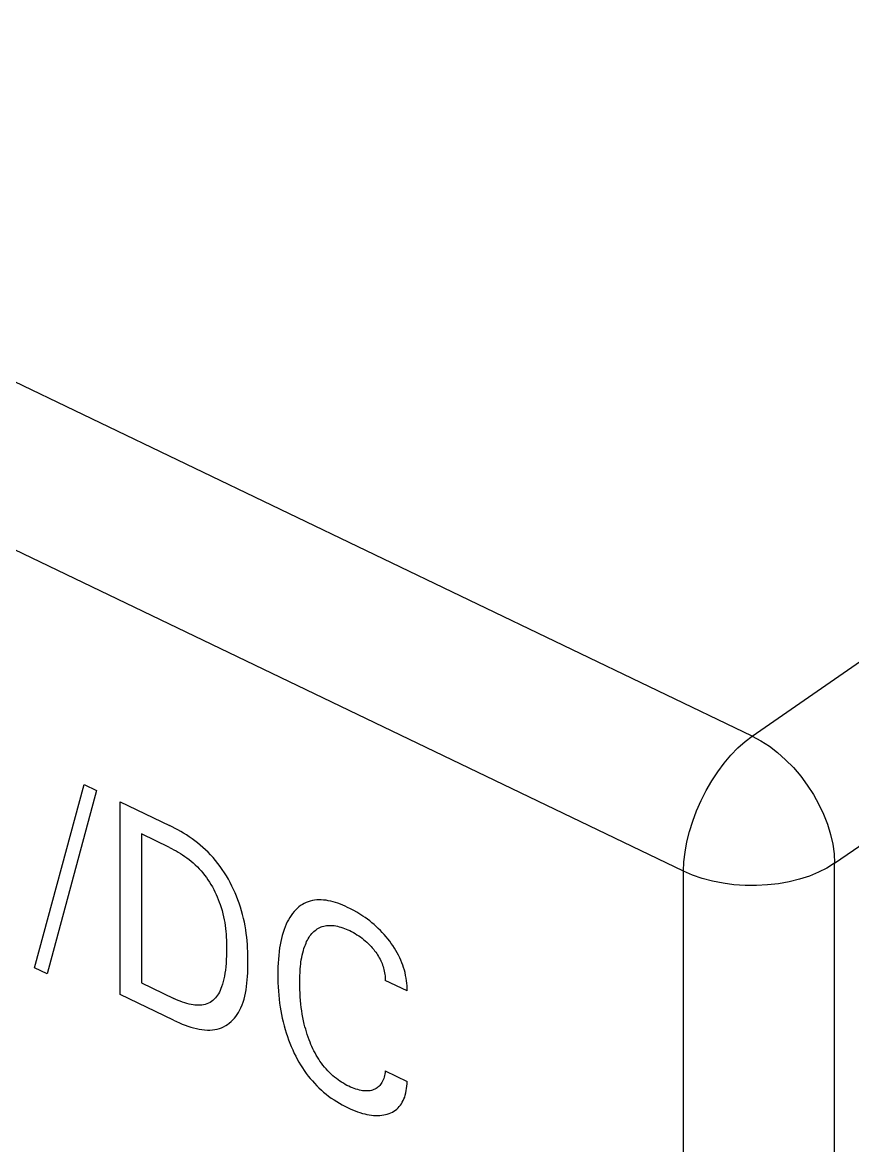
# Model space of a CAD drawing. Extents: x 0 to 420, y 0 to 297.
# Drawn here: x 203.93 to 211.66, y 162.83 to 173.3 of the extents above; entities that cross this region are included whole.
import ezdxf

# ---------------------------------------------------------------- set-up
doc = ezdxf.new("R2010")
doc.units = 0
doc.header["$LTSCALE"] = 23.1
doc.layers.add('40000_ISO', color=7, linetype='CONTINUOUS')

msp = doc.modelspace()

# ---------------------------------------------------------------- linework, layer by layer
at = {"layer": '40000_ISO', "color": 7, "linetype": 'CONTINUOUS'}
for p, q in [((210.729, 166.647), (157.318, 192.32)), ((210.089, 165.387), (156.678, 191.06)), ((210.729, 166.647), (220.838, 173.657)), ((211.497, 165.461), (222.567, 173.137)), ((210.596, 166.537), (210.662, 166.596)), ((210.662, 166.596), (210.729, 166.647)), ((210.729, 166.647), (210.809, 166.604)), ((210.809, 166.604), (210.889, 166.552)), ((210.889, 166.552), (210.966, 166.493)), ((210.469, 166.396), (210.531, 166.47)), ((210.531, 166.47), (210.596, 166.537)), ((210.966, 166.493), (211.041, 166.426)), ((210.409, 166.315), (210.469, 166.396)), ((211.041, 166.426), (211.113, 166.353)), ((211.113, 166.353), (211.181, 166.274)), ((210.353, 166.23), (210.409, 166.315)), ((211.181, 166.274), (211.243, 166.19)), ((204.036, 164.487), (204.499, 166.196)), ((204.616, 166.139), (204.154, 164.43)), ((204.499, 166.196), (204.616, 166.139)), ((210.253, 166.047), (210.301, 166.14)), ((210.301, 166.14), (210.353, 166.23)), ((211.243, 166.19), (211.3, 166.102)), ((204.835, 164.238), (204.835, 166.034)), ((204.835, 166.034), (205.295, 165.813)), ((210.211, 165.951), (210.253, 166.047)), ((211.3, 166.102), (211.351, 166.011)), ((210.175, 165.854), (210.211, 165.951)), ((211.351, 166.011), (211.394, 165.919)), ((211.394, 165.919), (211.431, 165.825)), ((210.144, 165.757), (210.175, 165.854)), ((211.431, 165.825), (211.46, 165.731)), ((205.034, 165.735), (205.034, 164.346)), ((205.295, 165.609), (205.034, 165.735)), ((205.322, 165.8), (205.295, 165.813)), ((205.348, 165.786), (205.322, 165.8)), ((205.374, 165.772), (205.348, 165.786)), ((205.401, 165.757), (205.374, 165.772)), ((205.427, 165.741), (205.401, 165.757)), ((205.454, 165.725), (205.427, 165.741)), ((205.48, 165.707), (205.454, 165.725)), ((210.12, 165.661), (210.144, 165.757)), ((211.46, 165.731), (211.481, 165.639)), ((205.295, 165.609), (205.316, 165.599)), ((205.506, 165.689), (205.48, 165.707)), ((205.532, 165.67), (205.506, 165.689)), ((205.558, 165.651), (205.532, 165.67)), ((205.583, 165.63), (205.558, 165.651)), ((205.608, 165.609), (205.583, 165.63)), ((205.632, 165.587), (205.608, 165.609)), ((210.103, 165.566), (210.12, 165.661)), ((211.481, 165.639), (211.493, 165.548)), ((205.316, 165.599), (205.336, 165.588)), ((205.336, 165.588), (205.357, 165.577)), ((205.357, 165.577), (205.377, 165.565)), ((205.377, 165.565), (205.398, 165.553)), ((205.398, 165.553), (205.418, 165.54)), ((205.418, 165.54), (205.439, 165.526)), ((205.439, 165.526), (205.459, 165.511)), ((205.459, 165.511), (205.479, 165.496)), ((205.656, 165.564), (205.632, 165.587)), ((205.679, 165.54), (205.656, 165.564)), ((205.702, 165.515), (205.679, 165.54)), ((205.725, 165.488), (205.702, 165.515)), ((210.093, 165.474), (210.103, 165.566)), ((211.493, 165.548), (211.497, 165.461)), ((205.479, 165.496), (205.499, 165.48)), ((205.499, 165.48), (205.518, 165.464)), ((205.518, 165.464), (205.537, 165.447)), ((205.537, 165.447), (205.556, 165.429)), ((205.556, 165.429), (205.574, 165.41)), ((205.574, 165.41), (205.591, 165.391)), ((205.747, 165.46), (205.725, 165.488)), ((205.768, 165.432), (205.747, 165.46)), ((205.788, 165.403), (205.768, 165.432)), ((205.808, 165.373), (205.788, 165.403)), ((210.089, 165.387), (210.093, 165.474)), ((211.426, 165.416), (211.348, 165.377)), ((211.497, 165.461), (211.426, 165.416)), ((211.497, 156.071), (211.497, 165.461)), ((205.591, 165.391), (205.608, 165.371)), ((205.608, 165.371), (205.624, 165.351)), ((205.624, 165.351), (205.64, 165.33)), ((205.64, 165.33), (205.654, 165.308)), ((205.654, 165.308), (205.669, 165.286)), ((205.827, 165.343), (205.808, 165.373)), ((205.845, 165.312), (205.827, 165.343)), ((205.862, 165.281), (205.845, 165.312)), ((210.089, 157.221), (210.089, 165.387)), ((210.173, 165.35), (210.089, 165.387)), ((210.263, 165.319), (210.173, 165.35)), ((210.358, 165.294), (210.263, 165.319)), ((210.457, 165.275), (210.358, 165.294)), ((211.171, 165.312), (211.075, 165.288)), ((211.262, 165.342), (211.171, 165.312)), ((211.348, 165.377), (211.262, 165.342)), ((205.669, 165.286), (205.682, 165.264)), ((205.682, 165.264), (205.696, 165.241)), ((205.696, 165.241), (205.708, 165.218)), ((205.708, 165.218), (205.72, 165.195)), ((205.72, 165.195), (205.731, 165.171)), ((205.878, 165.249), (205.862, 165.281)), ((205.893, 165.217), (205.878, 165.249)), ((205.908, 165.185), (205.893, 165.217)), ((205.921, 165.153), (205.908, 165.185)), ((210.559, 165.261), (210.457, 165.275)), ((210.663, 165.254), (210.559, 165.261)), ((210.768, 165.253), (210.663, 165.254)), ((210.872, 165.259), (210.768, 165.253)), ((210.975, 165.271), (210.872, 165.259)), ((211.075, 165.288), (210.975, 165.271)), ((205.731, 165.171), (205.741, 165.147)), ((205.741, 165.147), (205.751, 165.124)), ((205.751, 165.124), (205.76, 165.1)), ((205.76, 165.1), (205.769, 165.077)), ((205.934, 165.121), (205.921, 165.153)), ((205.946, 165.089), (205.934, 165.121)), ((205.958, 165.053), (205.946, 165.089)), ((206.552, 165.087), (206.535, 165.077)), ((206.571, 165.096), (206.552, 165.087)), ((206.59, 165.103), (206.571, 165.096)), ((206.608, 165.109), (206.59, 165.103)), ((206.628, 165.113), (206.608, 165.109)), ((206.648, 165.117), (206.628, 165.113)), ((206.669, 165.119), (206.648, 165.117)), ((206.69, 165.12), (206.669, 165.119)), ((206.711, 165.12), (206.69, 165.12)), ((206.733, 165.118), (206.711, 165.12)), ((206.756, 165.116), (206.733, 165.118)), ((206.777, 165.112), (206.756, 165.116)), ((206.799, 165.107), (206.777, 165.112)), ((206.821, 165.102), (206.799, 165.107)), ((206.844, 165.095), (206.821, 165.102)), ((206.866, 165.088), (206.844, 165.095)), ((206.889, 165.079), (206.866, 165.088)), ((205.769, 165.077), (205.778, 165.048)), ((205.778, 165.048), (205.787, 165.02)), ((205.787, 165.02), (205.794, 164.991)), ((205.794, 164.991), (205.8, 164.963)), ((205.969, 165.018), (205.958, 165.053)), ((205.978, 164.982), (205.969, 165.018)), ((205.987, 164.947), (205.978, 164.982)), ((206.444, 164.994), (206.43, 164.975)), ((206.459, 165.012), (206.444, 164.994)), ((206.473, 165.027), (206.459, 165.012)), ((206.487, 165.041), (206.473, 165.027)), ((206.502, 165.054), (206.487, 165.041)), ((206.518, 165.066), (206.502, 165.054)), ((206.535, 165.077), (206.518, 165.066)), ((206.911, 165.07), (206.889, 165.079)), ((206.934, 165.06), (206.911, 165.07)), ((206.956, 165.05), (206.934, 165.06)), ((206.985, 165.036), (206.956, 165.05)), ((207.014, 165.021), (206.985, 165.036)), ((207.042, 165.004), (207.014, 165.021)), ((207.071, 164.987), (207.042, 165.004)), ((207.099, 164.969), (207.071, 164.987)), ((205.8, 164.963), (205.806, 164.935)), ((205.806, 164.935), (205.811, 164.908)), ((205.811, 164.908), (205.815, 164.88)), ((205.815, 164.88), (205.819, 164.853)), ((205.994, 164.912), (205.987, 164.947)), ((206.001, 164.877), (205.994, 164.912)), ((206.007, 164.842), (206.001, 164.877)), ((206.384, 164.892), (206.374, 164.869)), ((206.394, 164.914), (206.384, 164.892)), ((206.405, 164.935), (206.394, 164.914)), ((206.417, 164.956), (206.405, 164.935)), ((206.43, 164.975), (206.417, 164.956)), ((206.709, 164.867), (206.721, 164.872)), ((206.721, 164.872), (206.734, 164.875)), ((206.734, 164.875), (206.746, 164.878)), ((206.746, 164.878), (206.76, 164.88)), ((206.76, 164.88), (206.773, 164.882)), ((206.773, 164.882), (206.787, 164.882)), ((206.787, 164.882), (206.801, 164.882)), ((206.801, 164.882), (206.815, 164.881)), ((206.815, 164.881), (206.83, 164.88)), ((206.83, 164.88), (206.846, 164.878)), ((206.846, 164.878), (206.862, 164.874)), ((206.862, 164.874), (206.878, 164.87)), ((207.12, 164.954), (207.099, 164.969)), ((207.142, 164.939), (207.12, 164.954)), ((207.163, 164.923), (207.142, 164.939)), ((207.183, 164.906), (207.163, 164.923)), ((207.204, 164.889), (207.183, 164.906)), ((207.224, 164.871), (207.204, 164.889)), ((205.819, 164.853), (205.821, 164.826)), ((205.821, 164.826), (205.824, 164.799)), ((205.824, 164.799), (205.825, 164.772)), ((205.825, 164.772), (205.827, 164.745)), ((206.012, 164.807), (206.007, 164.842)), ((206.016, 164.773), (206.012, 164.807)), ((206.019, 164.739), (206.016, 164.773)), ((206.347, 164.788), (206.34, 164.76)), ((206.355, 164.816), (206.347, 164.788)), ((206.364, 164.843), (206.355, 164.816)), ((206.374, 164.869), (206.364, 164.843)), ((206.59, 164.758), (206.598, 164.771)), ((206.598, 164.771), (206.606, 164.783)), ((206.606, 164.783), (206.615, 164.795)), ((206.615, 164.795), (206.624, 164.805)), ((206.624, 164.805), (206.633, 164.815)), ((206.633, 164.815), (206.643, 164.825)), ((206.643, 164.825), (206.653, 164.834)), ((206.653, 164.834), (206.663, 164.842)), ((206.663, 164.842), (206.674, 164.849)), ((206.674, 164.849), (206.685, 164.856)), ((206.685, 164.856), (206.697, 164.862)), ((206.697, 164.862), (206.709, 164.867)), ((206.878, 164.87), (206.894, 164.866)), ((206.894, 164.866), (206.911, 164.86)), ((206.911, 164.86), (206.927, 164.854)), ((206.927, 164.854), (206.944, 164.848)), ((206.944, 164.848), (206.96, 164.84)), ((206.96, 164.84), (206.977, 164.833)), ((206.977, 164.833), (206.994, 164.824)), ((206.994, 164.824), (207.011, 164.815)), ((207.011, 164.815), (207.028, 164.806)), ((207.028, 164.806), (207.044, 164.795)), ((207.044, 164.795), (207.061, 164.785)), ((207.061, 164.785), (207.076, 164.774)), ((207.076, 164.774), (207.091, 164.763)), ((207.243, 164.853), (207.224, 164.871)), ((207.262, 164.835), (207.243, 164.853)), ((207.28, 164.816), (207.262, 164.835)), ((207.298, 164.797), (207.28, 164.816)), ((207.316, 164.776), (207.298, 164.797)), ((207.333, 164.756), (207.316, 164.776)), ((205.827, 164.745), (205.827, 164.719)), ((205.827, 164.719), (205.828, 164.693)), ((205.828, 164.693), (205.828, 164.667)), ((205.828, 164.667), (205.828, 164.632)), ((206.022, 164.705), (206.019, 164.739)), ((206.024, 164.671), (206.022, 164.705)), ((206.025, 164.637), (206.024, 164.671)), ((206.323, 164.672), (206.318, 164.637)), ((206.328, 164.702), (206.323, 164.672)), ((206.334, 164.731), (206.328, 164.702)), ((206.34, 164.76), (206.334, 164.731)), ((206.544, 164.647), (206.55, 164.667)), ((206.55, 164.667), (206.557, 164.687)), ((206.557, 164.687), (206.563, 164.702)), ((206.563, 164.702), (206.569, 164.716)), ((206.569, 164.716), (206.575, 164.731)), ((206.575, 164.731), (206.582, 164.744)), ((206.582, 164.744), (206.59, 164.758)), ((207.091, 164.763), (207.106, 164.751)), ((207.106, 164.751), (207.121, 164.739)), ((207.121, 164.739), (207.135, 164.726)), ((207.135, 164.726), (207.149, 164.713)), ((207.149, 164.713), (207.162, 164.7)), ((207.162, 164.7), (207.175, 164.686)), ((207.175, 164.686), (207.187, 164.672)), ((207.187, 164.672), (207.2, 164.657)), ((207.349, 164.735), (207.333, 164.756)), ((207.364, 164.714), (207.349, 164.735)), ((207.379, 164.693), (207.364, 164.714)), ((207.394, 164.671), (207.379, 164.693)), ((207.407, 164.649), (207.394, 164.671)), ((205.825, 164.563), (205.823, 164.529)), ((205.827, 164.597), (205.825, 164.563)), ((205.828, 164.632), (205.827, 164.597)), ((206.026, 164.603), (206.025, 164.637)), ((206.027, 164.57), (206.026, 164.603)), ((206.027, 164.537), (206.027, 164.57)), ((206.311, 164.567), (206.309, 164.531)), ((206.315, 164.602), (206.311, 164.567)), ((206.318, 164.637), (206.315, 164.602)), ((206.522, 164.539), (206.525, 164.561)), ((206.525, 164.561), (206.529, 164.583)), ((206.529, 164.583), (206.534, 164.605)), ((206.534, 164.605), (206.538, 164.626)), ((206.538, 164.626), (206.544, 164.647)), ((207.2, 164.657), (207.209, 164.644)), ((207.209, 164.644), (207.219, 164.632)), ((207.219, 164.632), (207.228, 164.619)), ((207.228, 164.619), (207.236, 164.606)), ((207.236, 164.606), (207.245, 164.593)), ((207.245, 164.593), (207.252, 164.579)), ((207.252, 164.579), (207.26, 164.566)), ((207.26, 164.566), (207.266, 164.552)), ((207.42, 164.626), (207.407, 164.649)), ((207.432, 164.603), (207.42, 164.626)), ((207.443, 164.58), (207.432, 164.603)), ((207.453, 164.557), (207.443, 164.58)), ((207.463, 164.534), (207.453, 164.557)), ((204.154, 164.43), (204.036, 164.487)), ((205.817, 164.463), (205.813, 164.436)), ((205.82, 164.496), (205.817, 164.463)), ((205.823, 164.529), (205.82, 164.496)), ((206.025, 164.438), (206.026, 164.471)), ((206.026, 164.471), (206.027, 164.504)), ((206.027, 164.504), (206.027, 164.537)), ((206.307, 164.458), (206.306, 164.42)), ((206.309, 164.531), (206.307, 164.494)), ((206.307, 164.494), (206.307, 164.458)), ((206.513, 164.443), (206.515, 164.473)), ((206.515, 164.473), (206.518, 164.503)), ((206.518, 164.503), (206.52, 164.521)), ((206.52, 164.521), (206.522, 164.539)), ((207.266, 164.552), (207.273, 164.538)), ((207.273, 164.538), (207.278, 164.525)), ((207.278, 164.525), (207.283, 164.511)), ((207.283, 164.511), (207.288, 164.497)), ((207.288, 164.497), (207.292, 164.483)), ((207.292, 164.483), (207.296, 164.47)), ((207.296, 164.47), (207.299, 164.455)), ((207.299, 164.455), (207.302, 164.44)), ((207.471, 164.511), (207.463, 164.534)), ((207.479, 164.488), (207.471, 164.511)), ((207.486, 164.465), (207.479, 164.488)), ((207.492, 164.442), (207.486, 164.465)), ((205.797, 164.358), (205.79, 164.333)), ((205.803, 164.383), (205.797, 164.358)), ((205.808, 164.409), (205.803, 164.383)), ((205.813, 164.436), (205.808, 164.409)), ((206.018, 164.342), (206.021, 164.374)), ((206.021, 164.374), (206.023, 164.406)), ((206.023, 164.406), (206.025, 164.438)), ((206.306, 164.42), (206.307, 164.383)), ((206.307, 164.383), (206.307, 164.346)), ((206.51, 164.352), (206.511, 164.382)), ((206.51, 164.318), (206.51, 164.352)), ((206.511, 164.413), (206.513, 164.443)), ((206.511, 164.382), (206.511, 164.413)), ((207.302, 164.44), (207.304, 164.425)), ((207.304, 164.425), (207.306, 164.411)), ((207.306, 164.411), (207.307, 164.397)), ((207.307, 164.397), (207.308, 164.383)), ((207.308, 164.383), (207.308, 164.369)), ((207.512, 164.271), (207.308, 164.369)), ((207.498, 164.416), (207.492, 164.442)), ((207.502, 164.391), (207.498, 164.416)), ((207.506, 164.366), (207.502, 164.391)), ((207.509, 164.342), (207.506, 164.366)), ((205.034, 164.346), (205.335, 164.201)), ((205.753, 164.245), (205.744, 164.231)), ((205.761, 164.26), (205.753, 164.245)), ((205.769, 164.276), (205.761, 164.26)), ((205.775, 164.292), (205.769, 164.276)), ((205.782, 164.309), (205.775, 164.292)), ((205.79, 164.333), (205.782, 164.309)), ((205.998, 164.222), (206.005, 164.251)), ((206.005, 164.251), (206.01, 164.281)), ((206.01, 164.281), (206.014, 164.311)), ((206.014, 164.311), (206.018, 164.342)), ((206.307, 164.346), (206.309, 164.308)), ((206.309, 164.308), (206.311, 164.27)), ((206.311, 164.27), (206.315, 164.232)), ((206.511, 164.285), (206.51, 164.318)), ((206.513, 164.251), (206.511, 164.285)), ((206.515, 164.217), (206.513, 164.251)), ((207.511, 164.318), (207.509, 164.342)), ((207.512, 164.294), (207.511, 164.318)), ((207.512, 164.271), (207.512, 164.294)), ((205.334, 163.998), (204.835, 164.238)), ((205.356, 164.191), (205.335, 164.201)), ((205.377, 164.182), (205.356, 164.191)), ((205.397, 164.174), (205.377, 164.182)), ((205.418, 164.166), (205.397, 164.174)), ((205.438, 164.159), (205.418, 164.166)), ((205.458, 164.153), (205.438, 164.159)), ((205.479, 164.148), (205.458, 164.153)), ((205.499, 164.144), (205.479, 164.148)), ((205.516, 164.141), (205.499, 164.144)), ((205.533, 164.139), (205.516, 164.141)), ((205.55, 164.137), (205.533, 164.139)), ((205.598, 164.139), (205.582, 164.138)), ((205.613, 164.142), (205.598, 164.139)), ((205.628, 164.145), (205.613, 164.142)), ((205.644, 164.15), (205.628, 164.145)), ((205.659, 164.156), (205.644, 164.15)), ((205.674, 164.164), (205.659, 164.156)), ((205.687, 164.173), (205.674, 164.164)), ((205.7, 164.182), (205.687, 164.173)), ((205.713, 164.193), (205.7, 164.182)), ((205.724, 164.205), (205.713, 164.193)), ((205.734, 164.218), (205.724, 164.205)), ((205.744, 164.231), (205.734, 164.218)), ((205.962, 164.114), (205.973, 164.14)), ((205.973, 164.14), (205.982, 164.166)), ((205.982, 164.166), (205.991, 164.194)), ((205.991, 164.194), (205.998, 164.222)), ((206.315, 164.232), (206.318, 164.194)), ((206.318, 164.194), (206.323, 164.155)), ((206.323, 164.155), (206.328, 164.12)), ((206.518, 164.182), (206.515, 164.217)), ((206.521, 164.147), (206.518, 164.182)), ((206.525, 164.117), (206.521, 164.147)), ((205.566, 164.137), (205.55, 164.137)), ((205.582, 164.138), (205.566, 164.137)), ((205.901, 164.016), (205.914, 164.033)), ((205.914, 164.033), (205.927, 164.051)), ((205.927, 164.051), (205.939, 164.07)), ((205.939, 164.07), (205.95, 164.089)), ((205.95, 164.089), (205.962, 164.114)), ((206.328, 164.12), (206.334, 164.086)), ((206.334, 164.086), (206.34, 164.051)), ((206.34, 164.051), (206.348, 164.016)), ((206.529, 164.086), (206.525, 164.117)), ((206.534, 164.055), (206.529, 164.086)), ((206.54, 164.024), (206.534, 164.055)), ((205.334, 163.998), (205.361, 163.985)), ((205.361, 163.985), (205.388, 163.973)), ((205.388, 163.973), (205.414, 163.962)), ((205.414, 163.962), (205.441, 163.952)), ((205.441, 163.952), (205.468, 163.942)), ((205.468, 163.942), (205.494, 163.934)), ((205.494, 163.934), (205.521, 163.926)), ((205.782, 163.928), (205.801, 163.937)), ((205.801, 163.937), (205.82, 163.947)), ((205.82, 163.947), (205.837, 163.958)), ((205.837, 163.958), (205.854, 163.971)), ((205.854, 163.971), (205.871, 163.985)), ((205.871, 163.985), (205.886, 164)), ((205.886, 164), (205.901, 164.016)), ((206.348, 164.016), (206.356, 163.981)), ((206.356, 163.981), (206.365, 163.946)), ((206.365, 163.946), (206.374, 163.911)), ((206.546, 163.992), (206.54, 164.024)), ((206.553, 163.961), (206.546, 163.992)), ((206.559, 163.937), (206.553, 163.961)), ((206.566, 163.913), (206.559, 163.937)), ((205.521, 163.926), (205.547, 163.92)), ((205.547, 163.92), (205.573, 163.914)), ((205.573, 163.914), (205.599, 163.91)), ((205.599, 163.91), (205.624, 163.907)), ((205.624, 163.907), (205.649, 163.905)), ((205.649, 163.905), (205.673, 163.905)), ((205.673, 163.905), (205.696, 163.907)), ((205.696, 163.907), (205.719, 163.91)), ((205.719, 163.91), (205.741, 163.914)), ((205.741, 163.914), (205.762, 163.92)), ((205.762, 163.92), (205.782, 163.928)), ((206.374, 163.911), (206.384, 163.879)), ((206.384, 163.879), (206.395, 163.847)), ((206.395, 163.847), (206.406, 163.815)), ((206.573, 163.889), (206.566, 163.913)), ((206.581, 163.865), (206.573, 163.889)), ((206.589, 163.84), (206.581, 163.865)), ((206.598, 163.816), (206.589, 163.84)), ((206.406, 163.815), (206.418, 163.783)), ((206.418, 163.783), (206.431, 163.752)), ((206.431, 163.752), (206.445, 163.72)), ((206.445, 163.72), (206.46, 163.688)), ((206.607, 163.792), (206.598, 163.816)), ((206.615, 163.772), (206.607, 163.792)), ((206.624, 163.752), (206.615, 163.772)), ((206.633, 163.732), (206.624, 163.752)), ((206.643, 163.712), (206.633, 163.732)), ((206.46, 163.688), (206.474, 163.661)), ((206.474, 163.661), (206.488, 163.634)), ((206.488, 163.634), (206.503, 163.607)), ((206.653, 163.693), (206.643, 163.712)), ((206.664, 163.673), (206.653, 163.693)), ((206.675, 163.654), (206.664, 163.673)), ((206.687, 163.635), (206.675, 163.654)), ((206.699, 163.616), (206.687, 163.635)), ((206.713, 163.597), (206.699, 163.616)), ((206.503, 163.607), (206.519, 163.58)), ((206.519, 163.58), (206.536, 163.554)), ((206.536, 163.554), (206.553, 163.528)), ((206.553, 163.528), (206.571, 163.502)), ((206.727, 163.579), (206.713, 163.597)), ((206.741, 163.561), (206.727, 163.579)), ((206.756, 163.543), (206.741, 163.561)), ((206.771, 163.526), (206.756, 163.543)), ((206.787, 163.51), (206.771, 163.526)), ((206.803, 163.494), (206.787, 163.51)), ((207.306, 163.51), (207.304, 163.495)), ((207.308, 163.525), (207.306, 163.51)), ((207.308, 163.525), (207.512, 163.427)), ((206.571, 163.502), (206.59, 163.477)), ((206.59, 163.477), (206.609, 163.454)), ((206.609, 163.454), (206.628, 163.431)), ((206.628, 163.431), (206.649, 163.409)), ((206.649, 163.409), (206.669, 163.387)), ((206.82, 163.479), (206.803, 163.494)), ((206.835, 163.466), (206.82, 163.479)), ((206.852, 163.453), (206.835, 163.466)), ((206.868, 163.441), (206.852, 163.453)), ((206.884, 163.43), (206.868, 163.441)), ((206.901, 163.419), (206.884, 163.43)), ((206.917, 163.409), (206.901, 163.419)), ((206.934, 163.399), (206.917, 163.409)), ((207.271, 163.407), (207.264, 163.397)), ((207.277, 163.417), (207.271, 163.407)), ((207.283, 163.428), (207.277, 163.417)), ((207.288, 163.44), (207.283, 163.428)), ((207.293, 163.453), (207.288, 163.44)), ((207.297, 163.466), (207.293, 163.453)), ((207.301, 163.481), (207.297, 163.466)), ((207.304, 163.495), (207.301, 163.481)), ((207.51, 163.383), (207.511, 163.405)), ((207.511, 163.405), (207.512, 163.427)), ((206.669, 163.387), (206.69, 163.366)), ((206.69, 163.366), (206.712, 163.346)), ((206.712, 163.346), (206.733, 163.327)), ((206.733, 163.327), (206.756, 163.309)), ((206.756, 163.309), (206.78, 163.29)), ((206.951, 163.39), (206.934, 163.399)), ((206.968, 163.382), (206.951, 163.39)), ((206.985, 163.374), (206.968, 163.382)), ((207.002, 163.367), (206.985, 163.374)), ((207.018, 163.36), (207.002, 163.367)), ((207.035, 163.355), (207.018, 163.36)), ((207.052, 163.35), (207.035, 163.355)), ((207.067, 163.346), (207.052, 163.35)), ((207.082, 163.342), (207.067, 163.346)), ((207.097, 163.34), (207.082, 163.342)), ((207.111, 163.338), (207.097, 163.34)), ((207.126, 163.338), (207.111, 163.338)), ((207.139, 163.338), (207.126, 163.338)), ((207.153, 163.339), (207.139, 163.338)), ((207.166, 163.34), (207.153, 163.339)), ((207.178, 163.343), (207.166, 163.34)), ((207.19, 163.346), (207.178, 163.343)), ((207.201, 163.35), (207.19, 163.346)), ((207.212, 163.355), (207.201, 163.35)), ((207.222, 163.36), (207.212, 163.355)), ((207.231, 163.366), (207.222, 163.36)), ((207.24, 163.373), (207.231, 163.366)), ((207.249, 163.38), (207.24, 163.373)), ((207.257, 163.388), (207.249, 163.38)), ((207.264, 163.397), (207.257, 163.388)), ((207.489, 163.281), (207.495, 163.3)), ((207.495, 163.3), (207.5, 163.32)), ((207.5, 163.32), (207.504, 163.341)), ((207.504, 163.341), (207.507, 163.362)), ((207.507, 163.362), (207.51, 163.383)), ((206.78, 163.29), (206.805, 163.271)), ((206.805, 163.271), (206.83, 163.254)), ((206.83, 163.254), (206.855, 163.238)), ((206.855, 163.238), (206.88, 163.223)), ((206.88, 163.223), (206.906, 163.209)), ((206.906, 163.209), (206.931, 163.195)), ((206.931, 163.195), (206.956, 163.182)), ((207.438, 163.192), (207.449, 163.205)), ((207.449, 163.205), (207.458, 163.218)), ((207.458, 163.218), (207.467, 163.233)), ((207.467, 163.233), (207.475, 163.248)), ((207.475, 163.248), (207.482, 163.265)), ((207.482, 163.265), (207.489, 163.281)), ((206.956, 163.182), (206.98, 163.172)), ((206.98, 163.172), (207.003, 163.161)), ((207.003, 163.161), (207.026, 163.152)), ((207.026, 163.152), (207.049, 163.143)), ((207.049, 163.143), (207.072, 163.136)), ((207.072, 163.136), (207.095, 163.129)), ((207.095, 163.129), (207.116, 163.123)), ((207.116, 163.123), (207.137, 163.119)), ((207.137, 163.119), (207.158, 163.115)), ((207.158, 163.115), (207.179, 163.112)), ((207.179, 163.112), (207.199, 163.11)), ((207.199, 163.11), (207.219, 163.109)), ((207.219, 163.109), (207.238, 163.109)), ((207.238, 163.109), (207.257, 163.11)), ((207.257, 163.11), (207.275, 163.111)), ((207.275, 163.111), (207.293, 163.114)), ((207.293, 163.114), (207.31, 163.118)), ((207.31, 163.118), (207.327, 163.122)), ((207.327, 163.122), (207.343, 163.128)), ((207.343, 163.128), (207.359, 163.134)), ((207.359, 163.134), (207.374, 163.141)), ((207.374, 163.141), (207.388, 163.149)), ((207.388, 163.149), (207.402, 163.159)), ((207.402, 163.159), (207.415, 163.169)), ((207.415, 163.169), (207.427, 163.18)), ((207.427, 163.18), (207.438, 163.192))]:
    msp.add_line(p, q, dxfattribs=at)

doc.saveas('drawing.dxf')
